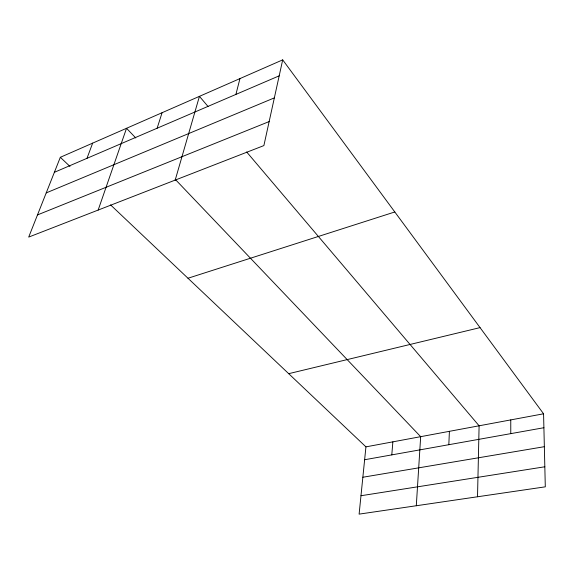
<?xml version="1.0" encoding="UTF-8"?>
<svg xmlns="http://www.w3.org/2000/svg" width="574" height="574" viewBox="0 0 574 574"><rect width="100%" height="100%" fill="white"/><g stroke="black" fill="none" stroke-linecap="round" stroke-linejoin="round"><path stroke-width="0.86" d="M477.518 496.768L479.103 425.793L246.648 151.952M448.825 444.699L449.406 431.325M416.294 505.751L420.677 436.671L175.192 179.303M391.791 454.888L392.867 441.844M110.56 204.889L365.939 446.859L359.109 514.132L545.3 486.831L543.571 413.797L282.695 59.868L60.327 157.298L28.7 237.091L263.882 145.588L282.695 59.868M235.9 94.416L239.954 78.595M175.199 180.093L199.436 96.346L208.046 106.484M157.132 128.217L162.083 112.712M98.161 210.062L126.531 128.289L135.78 137.982M86.997 158.309L92.651 143.134M54.379 172.308L279.186 75.84M46.214 192.907L274.35 97.881M37.489 214.92L269.149 121.573M187.978 278.247L394.812 211.971M288.7 373.674L480.043 327.618M365.939 446.859L543.571 413.797M364.634 459.738L543.901 427.723M362.854 477.245L544.346 446.694M360.974 495.735L544.826 466.784M60.327 157.298L69.978 166.438M510.767 419.903L510.774 433.643"/></g></svg>
